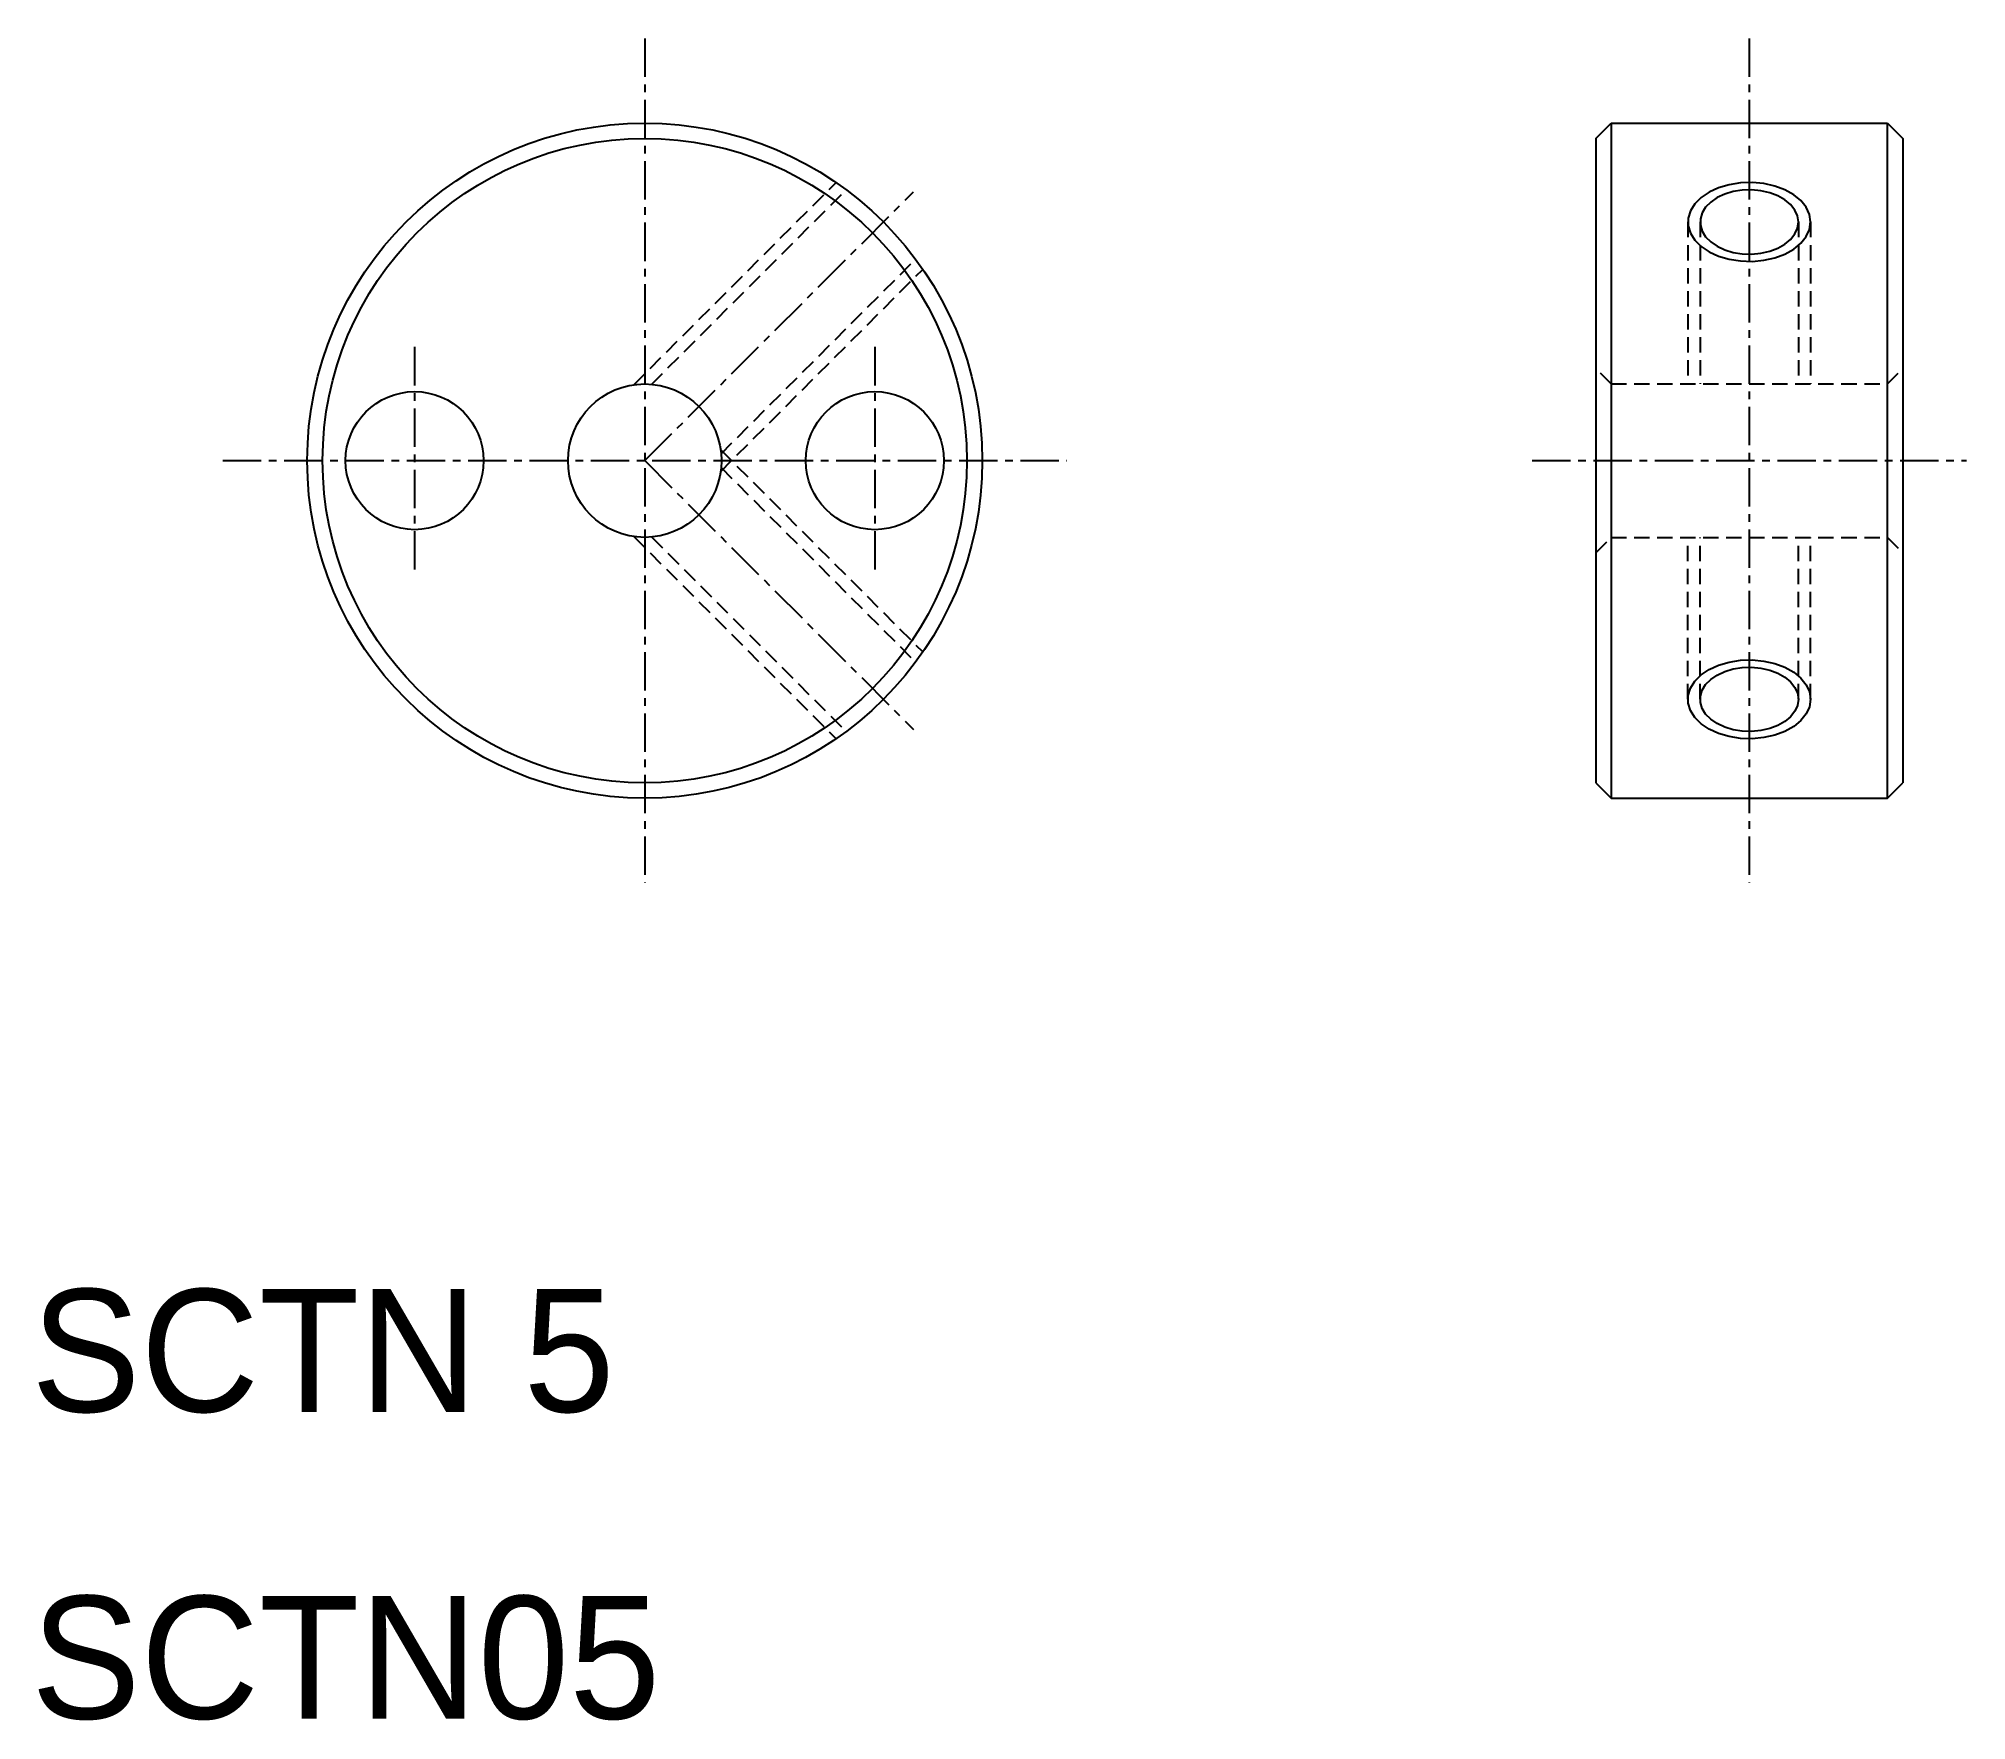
# Model space of a CAD drawing. Extents: x 10.2 to 73.1, y 9.9 to 64.8.
import ezdxf

# ---------------------------------------------------------------- set-up
doc = ezdxf.new("R2010")
doc.units = 0
doc.linetypes.add('CENTER', pattern=[2, 1.25, -0.25, 0.25, -0.25])
doc.linetypes.add('DASHED', pattern=[0.75, 0.5, -0.25])
doc.layers.get('0').update_dxf_attribs({"linetype": 'CONTINUOUS'})
doc.layers.add('CENTER', color=1, linetype='CENTER')

msp = doc.modelspace()

# ---------------------------------------------------------------- linework, layer by layer
at = {"color": 7, "linetype": 'CONTINUOUS'}
for p, q in [((61, 61.5), (61.5, 62)), ((61.5, 62), (61.5, 40)), ((61.5, 62), (70.5, 62)), ((63.75, 62), (63.75, 62)), ((66, 62), (66, 62)), ((70.5, 40), (70.5, 62)), ((70.5, 62), (71, 61.5)), ((61, 61.5), (61, 40.5)), ((71, 61.5), (71, 40.5)), ((61, 40.5), (61.5, 40)), ((70.5, 40), (71, 40.5)), ((61.5, 40), (70.5, 40))]:
    msp.add_line(p, q, dxfattribs=at)
at = {"color": 3, "linetype": 'DASHED'}
for p, q in [((29.646, 53.475), (36.234, 60.063)), ((30.227, 53.49), (36.564, 59.827)), ((64, 58.778), (64, 53.5)), ((64.4, 58.778), (64.4, 53.5)), ((67.6, 58.778), (67.6, 53.5)), ((68, 58.778), (68, 53.5)), ((32.475, 50.646), (39.063, 57.234)), ((32.49, 51.227), (38.827, 57.564)), ((61.5, 53.5), (61, 54)), ((61.5, 53.5), (70.5, 53.5)), ((70.5, 53.5), (71, 54)), ((32.475, 51.354), (39.063, 44.766)), ((32.49, 50.773), (38.827, 44.436)), ((29.646, 48.525), (36.234, 41.937)), ((30.227, 48.51), (36.564, 42.173)), ((61, 48), (61.5, 48.5)), ((61.5, 48.5), (70.5, 48.5)), ((64, 43.222), (64, 48.5)), ((64.4, 43.222), (64.4, 48.5)), ((67.6, 43.222), (67.6, 48.5)), ((68, 43.222), (68, 48.5)), ((70.5, 48.5), (71, 48))]:
    msp.add_line(p, q, dxfattribs=at)
at = {"color": 3, "flags": 128}
msp.add_lwpolyline([(68, 58.778), (67.964, 59.021), (67.857, 59.256), (67.683, 59.473), (67.447, 59.665), (67.16, 59.825), (66.831, 59.947), (66.472, 60.027), (66.095, 60.061), (65.715, 60.05), (65.346, 59.992), (65, 59.891), (64.69, 59.749), (64.428, 59.572), (64.222, 59.367), (64.081, 59.14), (64.009, 58.9), (64.009, 58.656), (64.081, 58.416), (64.222, 58.19), (64.428, 57.984), (64.69, 57.807), (65, 57.666), (65.346, 57.564), (65.715, 57.507), (66.095, 57.495), (66.472, 57.53), (66.831, 57.61), (67.16, 57.732), (67.447, 57.892), (67.683, 58.084), (67.857, 58.301), (67.964, 58.535)], close=True, dxfattribs=at)
at = {"color": 7, "linetype": 'CONTINUOUS', "flags": 128}
msp.add_lwpolyline([(67.6, 58.778), (67.571, 58.977), (67.485, 59.168), (67.346, 59.345), (67.158, 59.502), (66.928, 59.632), (66.665, 59.732), (66.377, 59.797), (66.076, 59.826), (65.772, 59.816), (65.477, 59.769), (65.2, 59.686), (64.952, 59.571), (64.742, 59.426), (64.578, 59.259), (64.465, 59.074), (64.407, 58.878), (64.407, 58.678), (64.465, 58.483), (64.578, 58.298), (64.742, 58.13), (64.952, 57.986), (65.2, 57.87), (65.477, 57.787), (65.772, 57.74), (66.076, 57.731), (66.377, 57.759), (66.665, 57.824), (66.928, 57.924), (67.158, 58.055), (67.346, 58.211), (67.485, 58.388), (67.571, 58.58)], close=True, dxfattribs=at)
at = {"color": 3, "extrusion": (0, 0, -1), "flags": 128}
msp.add_lwpolyline([(-68, 43.222), (-67.964, 42.979), (-67.857, 42.744), (-67.683, 42.527), (-67.447, 42.335), (-67.16, 42.175), (-66.831, 42.053), (-66.472, 41.973), (-66.095, 41.939), (-65.715, 41.95), (-65.346, 42.008), (-65, 42.109), (-64.69, 42.251), (-64.428, 42.428), (-64.222, 42.633), (-64.081, 42.86), (-64.009, 43.1), (-64.009, 43.344), (-64.081, 43.584), (-64.222, 43.81), (-64.428, 44.016), (-64.69, 44.193), (-65, 44.334), (-65.346, 44.436), (-65.715, 44.493), (-66.095, 44.505), (-66.472, 44.47), (-66.831, 44.39), (-67.16, 44.268), (-67.447, 44.108), (-67.683, 43.916), (-67.857, 43.699), (-67.964, 43.465)], close=True, dxfattribs=at)
at = {"color": 7, "linetype": 'CONTINUOUS', "extrusion": (0, 0, -1), "flags": 128}
msp.add_lwpolyline([(-67.6, 43.222), (-67.571, 43.023), (-67.485, 42.832), (-67.346, 42.655), (-67.158, 42.498), (-66.928, 42.368), (-66.665, 42.268), (-66.377, 42.203), (-66.076, 42.174), (-65.772, 42.184), (-65.477, 42.231), (-65.2, 42.314), (-64.952, 42.429), (-64.742, 42.574), (-64.578, 42.741), (-64.465, 42.926), (-64.407, 43.122), (-64.407, 43.322), (-64.465, 43.517), (-64.578, 43.702), (-64.742, 43.87), (-64.952, 44.014), (-65.2, 44.13), (-65.477, 44.213), (-65.772, 44.26), (-66.076, 44.269), (-66.377, 44.241), (-66.665, 44.176), (-66.928, 44.076), (-67.158, 43.945), (-67.346, 43.789), (-67.485, 43.612), (-67.571, 43.42)], close=True, dxfattribs=at)
at = {"color": 7, "linetype": 'CONTINUOUS'}
for centre, radius in [((30, 51), 11), ((30, 51), 10.5), ((30, 51), 2.5), ((22.5, 51), 2.25), ((37.5, 51), 2.25)]:
    msp.add_circle(centre, radius, dxfattribs=at)
at = {"layer": 'CENTER', "color": 1, "linetype": 'CENTER'}
for p, q in [((30, 64.756), (30, 37.244)), ((66, 64.756), (66, 37.244)), ((30, 51), (38.757, 59.757)), ((22.5, 54.704), (22.5, 47.296)), ((37.5, 54.704), (37.5, 47.296)), ((16.244, 51), (43.756, 51)), ((30, 51), (38.757, 42.243)), ((58.922, 51), (73.078, 51))]:
    msp.add_line(p, q, dxfattribs=at)

# ---------------------------------------------------------------- texts
at = {"color": 7, "linetype": 'CONTINUOUS'}
for s, p in [('SCTN 5', (10, 20)), ('SCTN05', (10, 10))]:
    msp.add_text(s, height=4, dxfattribs=at).set_placement(p)

doc.saveas('drawing.dxf')
